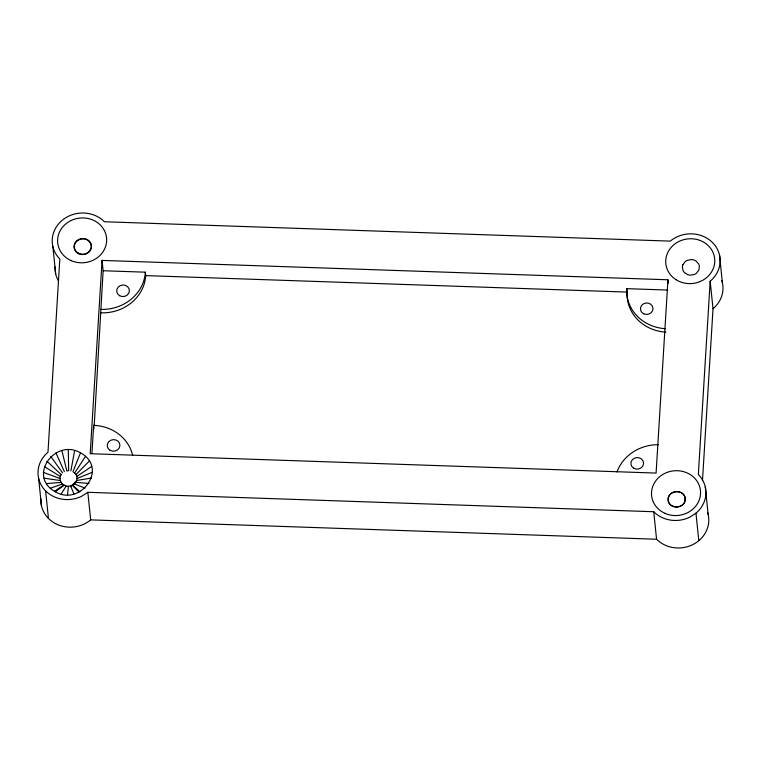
<?xml version="1.0" encoding="UTF-8"?>
<svg xmlns="http://www.w3.org/2000/svg" width="761" height="761" viewBox="0 0 761 761"><rect width="100%" height="100%" fill="white"/><g stroke="black" fill="none" stroke-linecap="round" stroke-linejoin="round"><path stroke-width="1.14" d="M102.06 260.414L90.207 453.708L656.096 473.076L667.949 279.782L102.06 260.414L103.125 270.735L94.221 425.256M91.919 453.48L93.651 425.361A42.331 38.64 -5.9 0 1 132.68 455.411M48.457 518.431L45.612 490.921A29.936 27.329 -5.9 0 1 47.981 452.262L59.824 258.968A29.936 27.329 -5.9 0 1 62.193 220.31A29.936 27.329 -5.9 0 1 104.428 221.755L670.317 241.123A29.936 27.329 -5.9 0 1 712.543 242.569A29.936 27.329 -5.9 0 1 710.175 281.228L698.332 474.522A29.936 27.329 -5.9 0 1 695.963 513.18L698.807 540.691M702.479 480.686L713.019 308.738L710.175 281.228M67.539 494.745L68.433 486.269C72.105 486.241 75.624 483.958 76.813 480.467L76.88 476.396L76.052 474.503L72.961 471.639L80.495 452.843C55.287 437.917 26.958 476.319 55.325 491.787C80.343 506.816 108.956 468.272 80.495 452.843M61.47 474.388C57.446 479.249 62.392 486.688 68.433 486.269M70.897 470.869L74.616 450.617M61.203 494.003L66.217 486.003M74.721 472.885L85.517 456.391M70.478 486.688L76.585 480.781M76.052 474.503L89.341 461.023M55.325 491.787L64.162 485.233M76.88 476.396L91.701 466.426M54.535 491.216L63.914 485.052M695.963 513.18L689.514 517.299A29.936 27.329 -5.9 0 1 653.728 511.734L87.838 492.31L81.379 496.419A29.936 27.329 -5.9 0 1 66.226 499.568A29.917 26.939 -4.8 0 1 45.612 490.921M77.137 478.431L92.442 472.229M50.302 488.239L62.392 484.034M76.813 480.467L91.51 478.041M46.488 483.596L61.051 482.407M103.125 270.735L145.351 272.181L145.712 275.615A42.331 38.64 -5.9 0 1 101.108 312.828M665.894 332.148A42.331 38.64 -5.9 0 1 627.14 292.091L626.779 288.657L667.835 290.065M145.712 275.615L627.14 292.091M40.894 498.797A29.936 27.329 -5.9 0 0 57.779 524.69A29.936 27.329 -5.9 0 0 90.683 519.877L656.572 539.245A29.936 27.329 -5.9 0 0 693.338 544.324A29.936 27.329 -5.9 0 0 707.616 512.581M75.929 482.36L88.97 483.463M44.119 478.193L60.224 480.514M43.387 472.391L59.967 478.488M74.53 483.986L84.994 488.115M44.309 466.579L60.29 476.453M72.733 485.242L79.857 491.701M46.849 461.166L61.184 474.56M72.362 485.347L78.916 492.044M50.825 456.505L62.573 472.923M55.962 452.919L64.371 471.668M70.659 485.994L73.903 493.965M61.917 450.664L66.825 470.964L68.68 470.602L68.281 449.875M719.525 255.087L722.37 282.597M705.304 487.04L708.149 514.55M667.949 279.782L668.301 283.225M653.728 511.725L656.572 539.245M93.651 425.361L94.003 428.804M87.838 492.31L90.683 519.877M52.851 246.45L55.696 273.96M38.63 478.403L41.475 505.913M721.828 280.628A29.936 27.329 -5.9 0 1 713.019 308.738M145.351 272.181A42.331 38.64 -5.9 0 1 100.756 309.394M665.542 328.704A42.331 38.64 -5.9 0 1 626.779 288.657M616.99 471.991A42.331 38.64 -5.9 0 1 658.427 444.709M58.274 280.657A29.936 27.329 -5.9 0 1 55.106 266.854M668.234 497.827L668.472 501.899C671.354 509.28 683.169 508.434 685.1 500.805L684.862 496.733C681.989 489.352 670.165 490.198 668.234 497.827M682.855 264.714L682.341 266.711L683.045 270.716L684.225 272.448L687.83 274.759L690.008 275.197L694.403 274.474L696.315 273.37L698.912 270.022L699.369 265.97L698.722 264.019L695.915 260.909L693.937 259.967L691.759 259.539L687.364 260.262L685.461 261.365L682.855 264.714M668.225 499.026L668.063 499.882C668.967 510.003 685.623 508.833 685.271 498.75C684.51 489.114 668.624 489.475 668.225 499.026M643.768 313.836A6.297 5.746 -5.9 0 0 652.995 308.386A6.297 5.746 -5.9 0 0 643.368 303.896A6.297 5.746 -5.9 0 0 643.768 313.836M119.582 295.696A6.354 5.793 -5.9 0 0 129.389 290.997A6.354 5.793 -5.9 0 0 120.19 285.651A6.354 5.793 -5.9 0 0 119.582 295.696M633.761 468.253A6.354 5.793 -5.9 0 0 643.568 463.554A6.354 5.793 -5.9 0 0 634.379 458.208A6.354 5.793 -5.9 0 0 633.761 468.253M110.098 450.331A6.354 5.793 -5.9 0 0 119.915 445.632A6.354 5.793 -5.9 0 0 110.716 440.286A6.354 5.793 -5.9 0 0 110.098 450.331M78.136 253.109A8.466 7.724 -5.9 0 0 91.215 246.84A8.466 7.724 -5.9 0 0 78.954 239.715A8.466 7.724 -5.9 0 0 78.136 253.109M664.914 513.314A24.552 22.411 -5.9 0 0 700.529 491.511A24.552 22.411 -5.9 0 0 662.65 474.55A24.552 22.411 -5.9 0 0 664.914 513.314M675.882 279.61A24.552 22.411 -5.9 0 0 714.655 263.04A24.552 22.411 -5.9 0 0 680.201 240.885A24.552 22.411 -5.9 0 0 675.882 279.61M71.325 260.69A24.552 22.411 -5.9 0 0 106.607 238.431A24.552 22.411 -5.9 0 0 68.452 221.974A24.552 22.411 -5.9 0 0 71.325 260.69M78.916 253.813A8.761 8 -5.9 0 0 91.501 245.86A8.761 8 -5.9 0 0 77.888 239.991A8.761 8 -5.9 0 0 78.916 253.813"/></g></svg>
